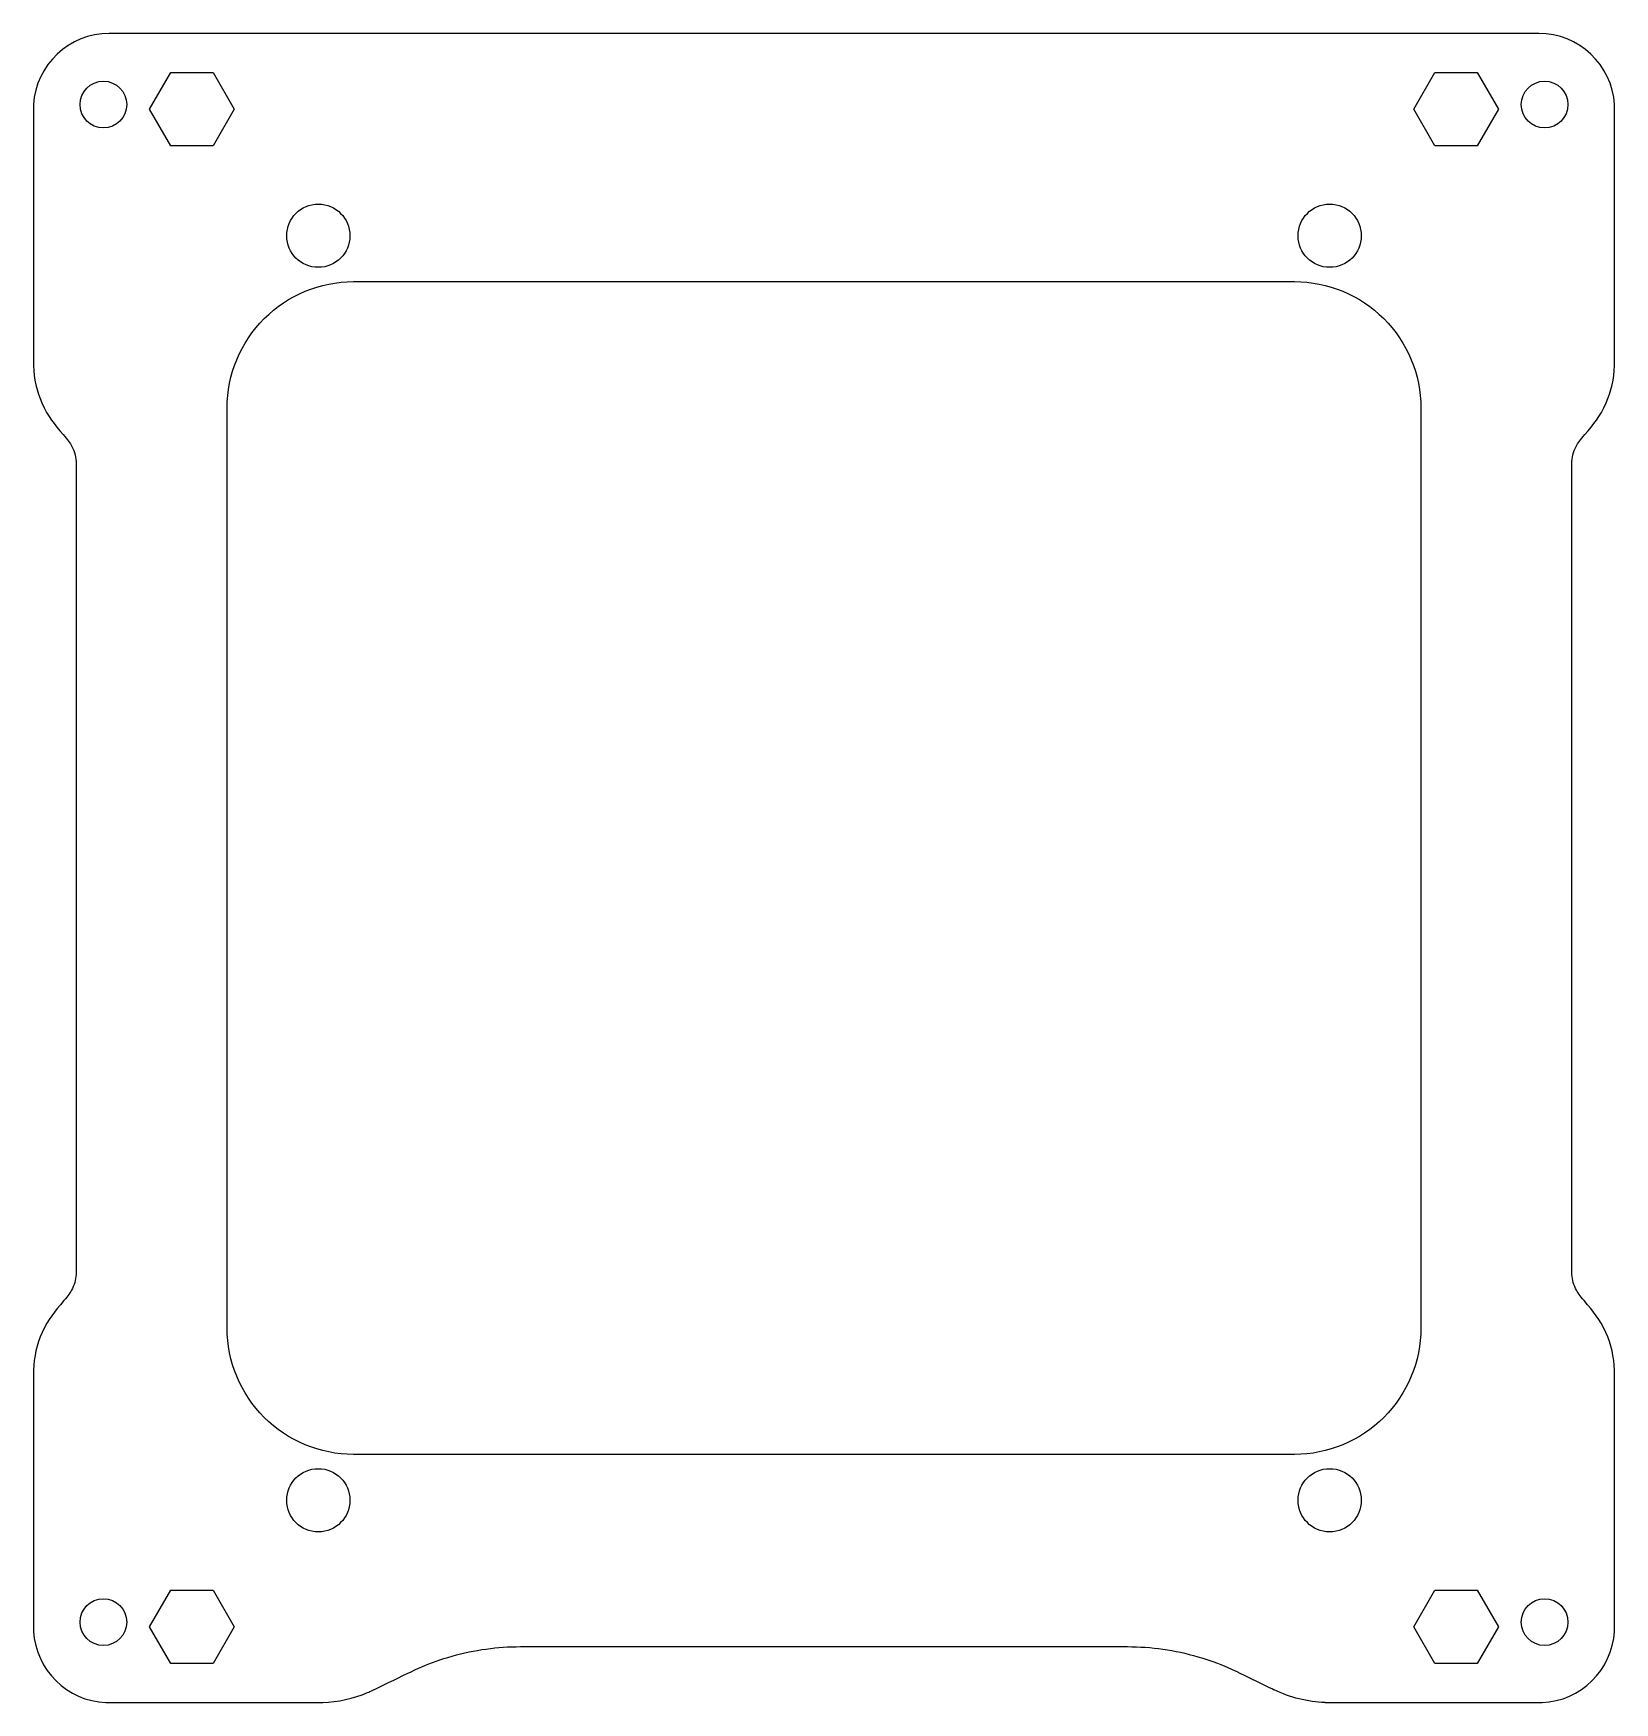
# Model space of a CAD drawing. Header units: inches. Extents: x -3.13 to 3.13, y -3.3 to 3.3.
import ezdxf

# ---------------------------------------------------------------- set-up
doc = ezdxf.new("R2010")
doc.units = ezdxf.units.IN
doc.layers.get('0').update_dxf_attribs({"linetype": 'CONTINUOUS'})

msp = doc.modelspace()

# ---------------------------------------------------------------- linework, layer by layer
for p, q in [((2.827, 3.3), (-2.827, 3.3)), ((2.827, 3.3), (-2.827, 3.3)), ((-2.9579, 1.5983), (-2.9579, -1.5983)), ((2.9579, -1.5983), (2.9579, 1.5983)), ((-1.2, -3.0787), (1.2, -3.0787))]:
    msp.add_line(p, q)
for points in [[(-2.5835, 2.8553), (-2.6671, 3), (-2.5835, 3.1447), (-2.4165, 3.1447), (-2.3329, 3), (-2.4165, 2.8553)], [(2.4165, 2.8553), (2.3329, 3), (2.4165, 3.1447), (2.5835, 3.1447), (2.6671, 3), (2.5835, 2.8553)], [(-2.5835, -3.1447), (-2.6671, -3), (-2.5835, -2.8553), (-2.4165, -2.8553), (-2.3329, -3), (-2.4165, -3.1447)], [(2.4165, -3.1447), (2.3329, -3), (2.4165, -2.8553), (2.5835, -2.8553), (2.6671, -3), (2.5835, -3.1447)]]:
    msp.add_lwpolyline(points, close=True)
msp.add_lwpolyline([(1.8607, -2.3185), (-1.8607, -2.3185, -0.414214), (-2.3607, -1.8185), (-2.3607, 1.8185, -0.414214), (-1.8607, 2.3185), (1.8607, 2.3185, -0.414214), (2.3607, 1.8185), (2.3607, -1.8185, -0.414214)], format="xyb", close=True)
for centre, radius in [((-2.85, 3.0185), 0.0925), ((2.85, 3.0185), 0.0925), ((-2, 2.5), 0.125), ((2, 2.5), 0.125), ((-2, -2.5), 0.125), ((2, -2.5), 0.125), ((-2.85, -2.9815), 0.0925), ((2.85, -2.9815), 0.0925)]:
    msp.add_circle(centre, radius)
for centre, start, end in [((-2.827, 3), 90, 176.52679), ((2.827, 3), 3.47321, 90), ((-2.827, -3), 183.47321, 267.45634), ((2.827, -3), 272.54173, 356.52679)]:
    msp.add_arc(centre, 0.3, start, end)
for points, knots in [([(-3.1264, 3.0182), (-3.1265, 2.847), (-3.1266, 2.6416), (-3.1268, 2.3573), (-3.1268, 2.2129), (-3.1269, 2.0505), (-3.1269, 2.0324), (-3.1269, 2.012), (-3.1269, 2.0097), (-3.1269, 2.0071), (-3.1269, 2.0068), (-3.1269, 2.0064), (-3.1269, 2.0062), (-3.1269, 2.006), (-3.1269, 2.0059), (-3.1269, 2.0057), (-3.1269, 2.0056), (-3.1269, 2.0054), (-3.1269, 2.0053), (-3.1269, 2.005), (-3.1269, 2.0049), (-3.1269, 2.0044), (-3.1269, 2.004), (-3.1269, 2.0032), (-3.1269, 2.0027), (-3.1269, 2.0021), (-3.1269, 2.0019), (-3.1269, 2.0018), (-3.1269, 2.0017), (-3.1269, 2.0016), (-3.1269, 2.0015), (-3.1269, 2.0014), (-3.1269, 2.0014), (-3.1269, 2.0012), (-3.1269, 2.0011), (-3.1269, 2.0006), (-3.1269, 2.0002), (-3.1269, 1.9994), (-3.1269, 1.9987), (-3.1269, 1.9979), (-3.1269, 1.9975), (-3.1269, 1.9936), (-3.1269, 1.9892), (-3.1267, 1.9854)], [-3.156272, -3.156272, -3.156272, -3.156272, -1.735943, -1.735943, -0.268474, -0.268474, -0.085948, -0.085948, -0.062736, -0.062736, -0.059733, -0.059733, -0.058059, -0.058059, -0.057238, -0.057238, -0.056312, -0.056312, -0.05513, -0.05513, -0.053643, -0.053643, -0.050082, -0.050082, -0.044985, -0.044985, -0.043708, -0.043708, -0.042963, -0.042963, -0.04264, -0.04264, -0.041921, -0.041921, -0.04078, -0.04078, -0.036805, -0.036805, -0.032113, -0.032113, -0.029484, -0.029484, 0, 0, 0, 0]), ([(3.1267, 1.9854), (3.1269, 1.9893), (3.1269, 1.9937), (3.1269, 1.9977), (3.1269, 1.998), (3.1269, 1.9991), (3.1269, 2), (3.1269, 2.0008), (3.1269, 2.001), (3.1269, 2.0012), (3.1269, 2.0013), (3.1269, 2.0015), (3.1269, 2.0015), (3.1269, 2.0017), (3.1269, 2.0017), (3.1269, 2.0019), (3.1269, 2.0021), (3.1269, 2.0027), (3.1269, 2.0032), (3.1269, 2.004), (3.1269, 2.0044), (3.1269, 2.0049), (3.1269, 2.005), (3.1269, 2.0053), (3.1269, 2.0054), (3.1269, 2.0056), (3.1269, 2.0057), (3.1269, 2.0059), (3.1269, 2.006), (3.1269, 2.0062), (3.1269, 2.0064), (3.1269, 2.0068), (3.1269, 2.0071), (3.1269, 2.0097), (3.1269, 2.012), (3.1269, 2.0324), (3.1269, 2.0505), (3.1268, 2.2129), (3.1268, 2.3573), (3.1266, 2.6416), (3.1265, 2.847), (3.1264, 3.0182)], [-2.901045, -2.901045, -2.901045, -2.901045, -2.871152, -2.871152, -2.868367, -2.868367, -2.862128, -2.862128, -2.860404, -2.860404, -2.859609, -2.859609, -2.858995, -2.858995, -2.858316, -2.858316, -2.857167, -2.857167, -2.852438, -2.852438, -2.849169, -2.849169, -2.847804, -2.847804, -2.846718, -2.846718, -2.845869, -2.845869, -2.845115, -2.845115, -2.843579, -2.843579, -2.840823, -2.840823, -2.819511, -2.819511, -2.6519, -2.6519, -1.304343, -1.304343, -0.000001, -0.000001, -0.000001, -0.000001]), ([(-3.1267, 1.9854), (-3.1249, 1.9348), (-3.1135, 1.885), (-3.0685, 1.783), (-3.0444, 1.756), (-2.9904, 1.6916), (-2.9823, 1.6819), (-2.9691, 1.6565), (-2.9649, 1.6453), (-2.9593, 1.6221), (-2.9579, 1.6102), (-2.9579, 1.5983)], [0, 0, 0, 0, 0.385793, 0.385793, 0.847988, 0.847988, 1.091936, 1.091936, 1.266789, 1.266789, 1.441924, 1.441924, 1.441924, 1.441924]), ([(2.9579, 1.5983), (2.9579, 1.6102), (2.9593, 1.6221), (2.9649, 1.6453), (2.9691, 1.6565), (2.9823, 1.6819), (2.9904, 1.6916), (3.0444, 1.756), (3.0685, 1.783), (3.1135, 1.885), (3.1249, 1.9348), (3.1267, 1.9854)], [-1.441956, -1.441956, -1.441956, -1.441956, -1.266817, -1.266817, -1.091961, -1.091961, -0.848008, -0.848008, -0.385802, -0.385802, -0.000016, -0.000016, -0.000016, -0.000016]), ([(-2.9579, -1.5983), (-2.9579, -1.6094), (-2.9591, -1.6204), (-2.964, -1.6421), (-2.9676, -1.6527), (-2.9807, -1.68), (-2.99, -1.6912), (-3.0446, -1.7562), (-3.0675, -1.7816), (-3.1131, -1.8834), (-3.1248, -1.934), (-3.1267, -1.9854)], [0, 0, 0, 0, 0.0845988, 0.0845988, 0.1690186, 0.1690186, 0.3142475, 0.3142475, 0.6664477, 0.6664477, 0.9688495, 0.9688495, 0.9688495, 0.9688495]), ([(3.1267, -1.9854), (3.1248, -1.934), (3.1131, -1.8834), (3.0675, -1.7816), (3.0446, -1.7562), (2.99, -1.6912), (2.9807, -1.68), (2.9676, -1.6527), (2.964, -1.6421), (2.9591, -1.6204), (2.9579, -1.6094), (2.9579, -1.5983)], [-0.9688485, -0.9688485, -0.9688485, -0.9688485, -0.6664471, -0.6664471, -0.3142475, -0.3142475, -0.1690186, -0.1690186, -0.0845988, -0.0845988, -0.0000001, -0.0000001, -0.0000001, -0.0000001]), ([(-3.1267, -1.9854), (-3.1268, -1.9883), (-3.1269, -1.9913), (-3.1269, -1.9952), (-3.1269, -1.9964), (-3.1269, -1.9975), (-3.1269, -1.9977), (-3.1269, -1.9986), (-3.1269, -1.9993), (-3.1269, -2.0001), (-3.1269, -2.0002), (-3.1269, -2.0004), (-3.1269, -2.0005), (-3.1269, -2.0006), (-3.1269, -2.0006), (-3.1269, -2.0007), (-3.1269, -2.0009), (-3.1269, -2.001), (-3.1269, -2.0011), (-3.1269, -2.0024), (-3.1269, -2.0036), (-3.1269, -2.1704), (-3.1268, -2.3361), (-3.1266, -2.6471), (-3.1265, -2.847), (-3.1264, -3.0182)], [-2.824956, -2.824956, -2.824956, -2.824956, -2.81324, -2.81324, -2.808742, -2.808742, -2.807763, -2.807763, -2.804639, -2.804639, -2.804048, -2.804048, -2.803767, -2.803767, -2.803544, -2.803544, -2.803413, -2.803413, -2.802545, -2.802545, -2.79176, -2.79176, -1.304396, -1.304396, -0.000001, -0.000001, -0.000001, -0.000001]), ([(3.1264, -3.0182), (3.1265, -2.847), (3.1266, -2.6471), (3.1268, -2.3361), (3.1269, -2.1704), (3.1269, -2.0036), (3.1269, -2.0024), (3.1269, -2.0011), (3.1269, -2.001), (3.1269, -2.0009), (3.1269, -2.0007), (3.1269, -2.0006), (3.1269, -2.0006), (3.1269, -2.0005), (3.1269, -2.0004), (3.1269, -2.0002), (3.1269, -2.0001), (3.1269, -1.9993), (3.1269, -1.9986), (3.1269, -1.9977), (3.1269, -1.9975), (3.1269, -1.9964), (3.1269, -1.9952), (3.1269, -1.9913), (3.1268, -1.9883), (3.1267, -1.9854)], [-5.097745, -5.097745, -5.097745, -5.097745, -2.744612, -2.744612, -0.061394, -0.061394, -0.041942, -0.041942, -0.040375, -0.040375, -0.040137, -0.040137, -0.039719, -0.039719, -0.039195, -0.039195, -0.038092, -0.038092, -0.032238, -0.032238, -0.030406, -0.030406, -0.022036, -0.022036, 0, 0, 0, 0]), ([(-1.9824, -3.2997), (-1.9215, -3.2975), (-1.8615, -3.2843), (-1.7929, -3.2553), (-1.7839, -3.2509), (-1.6102, -3.1662), (-1.566, -3.1428), (-1.3822, -3.0912), (-1.2913, -3.0787), (-1.2, -3.0787)], [0.000111, 0.000111, 0.000111, 0.000111, 0.4649082, 0.4649082, 0.567, 0.567, 0.7522961, 0.7522961, 0.9225786, 0.9225786, 0.9225786, 0.9225786]), ([(1.2, -3.0787), (1.2942, -3.0787), (1.388, -3.092), (1.5315, -3.1337), (1.583, -3.1534), (1.6554, -3.1881), (1.7741, -3.2461), (1.7809, -3.2494)], [0, 0, 0, 0, 0.717893, 0.717893, 1.137461, 1.137461, 1.329717, 1.329717, 1.329717, 1.329717]), ([(-2.8403, -3.2997), (-2.6982, -3.2997), (-2.555, -3.2998), (-2.2757, -3.2999), (-2.1343, -3.2999), (-2.0032, -3.2999), (-2.0025, -3.2999), (-2.0016, -3.2999), (-2.0015, -3.2999), (-2.0012, -3.2999), (-2.0011, -3.2999), (-2.0009, -3.2999), (-2.0008, -3.2999), (-2.0005, -3.2999), (-2.0003, -3.2999), (-1.9993, -3.2999), (-1.9985, -3.2999), (-1.9971, -3.2999), (-1.9966, -3.2999), (-1.992, -3.2999), (-1.9869, -3.2998), (-1.9824, -3.2997)], [-2.290517, -2.290517, -2.290517, -2.290517, -1.141626, -1.141626, -0.055783, -0.055783, -0.049764, -0.049764, -0.04835, -0.04835, -0.047648, -0.047648, -0.046779, -0.046779, -0.045107, -0.045107, -0.038196, -0.038196, -0.033841, -0.033841, -0.000001, -0.000001, -0.000001, -0.000001]), ([(1.9825, -3.2997), (1.9476, -3.2985), (1.9129, -3.2936), (1.8451, -3.2767), (1.8122, -3.2647), (1.7809, -3.2494)], [-0.5318547, -0.5318547, -0.5318547, -0.5318547, -0.2659351, -0.2659351, 0, 0, 0, 0]), ([(1.9825, -3.2997), (1.9826, -3.2997), (1.9827, -3.2997), (1.9868, -3.2998), (1.9911, -3.2999), (1.9958, -3.2999), (1.9967, -3.2999), (1.9985, -3.2999), (1.9991, -3.2999), (2.0002, -3.2999), (2.0004, -3.2999), (2.0006, -3.2999), (2.0007, -3.2999), (2.0008, -3.2999), (2.0008, -3.2999), (2.0009, -3.2999), (2.001, -3.2999), (2.0011, -3.2999), (2.0011, -3.2999), (2.0014, -3.2999), (2.0017, -3.2999), (2.002, -3.2999), (2.0021, -3.2999), (2.0024, -3.2999), (2.0025, -3.2999), (2.0028, -3.2999), (2.0029, -3.2999), (2.0031, -3.2999), (2.0031, -3.2999), (2.1376, -3.2999), (2.3019, -3.2998), (2.5548, -3.2998), (2.6993, -3.2997), (2.8403, -3.2997)], [-1.938617, -1.938617, -1.938617, -1.938617, -1.937784, -1.937784, -1.912959, -1.912959, -1.906687, -1.906687, -1.901279, -1.901279, -1.900234, -1.900234, -1.899824, -1.899824, -1.899528, -1.899528, -1.899253, -1.899253, -1.898867, -1.898867, -1.897331, -1.897331, -1.89678, -1.89678, -1.895853, -1.895853, -1.895214, -1.895214, -1.894738, -1.894738, -1.074626, -1.074626, -0.000001, -0.000001, -0.000001, -0.000001])]:
    msp.add_open_spline(points, degree=3, knots=knots)

doc.saveas('drawing.dxf')
